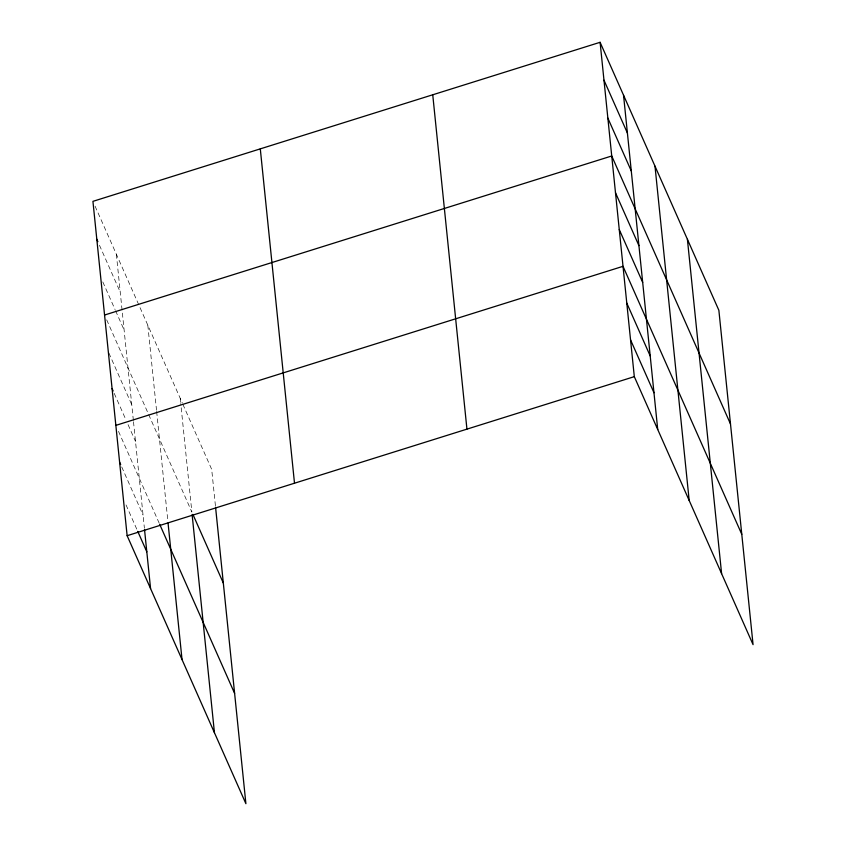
<?xml version="1.0" encoding="UTF-8"?>
<svg xmlns="http://www.w3.org/2000/svg" width="846" height="846" viewBox="0 0 846 846"><rect width="100%" height="100%" fill="white"/><g stroke="black" fill="none" stroke-linecap="round" stroke-linejoin="round"><path stroke-width="0.63" stroke-dasharray="4.23 3.17" d="M95.059 206.16L182.334 403.087M182.852 404.272L211.69 469.35L215.434 505.94M99.468 245.255L120.238 292.113M102.81 281.94L115.067 309.583M115.595 310.778L124.119 330.014M106.691 319.841L191.862 512.042L180.769 403.584M108.859 353.015L131.754 404.684M114.221 393.39L125.927 419.828M128.063 424.639L135.519 441.464M118.514 431.375L159.207 523.198M121.739 466.95L143.037 515.013M126.033 504.935L137.75 531.373M180.23 398.36L180.632 402.273M147.817 325.213L156.51 410.151M156.647 411.452L167.92 521.644M116.357 254.223L133.372 420.441M133.499 421.752L144.391 528.158"/><path stroke-width="1.27" d="M600.1 42.3L634.31 376.65L753.067 644.652L718.867 310.302L600.1 42.3L92.933 201.348L127.133 535.698L245.9 803.7L215.571 507.24M104.566 315.029L611.732 155.981L730.489 423.983M115.849 425.369L623.016 266.321L741.783 534.312M127.133 535.698L634.31 376.65M603.981 80.19L627.415 133.065M607.851 118.091L631.285 170.955M615.497 192.761L638.92 245.636M619.261 229.541L642.685 282.416M626.78 303.09L650.214 355.965M630.545 339.87L653.979 392.745M96.804 239.238L97.872 241.649M192.909 514.4L223.323 583.031M112.084 388.589L113.153 390.989M159.725 524.383L234.606 693.36M119.614 462.149L120.671 464.549M137.75 531.373L146.802 551.793M687.407 239.312L721.606 573.662M654.994 166.165L689.194 500.515M623.534 95.175L657.733 429.525M432.74 94.784L466.939 429.134M260.293 148.864L294.503 483.214M192.127 514.664L214.44 732.71M168.047 522.955L182.027 659.563M144.518 529.469L150.567 588.573"/></g></svg>
